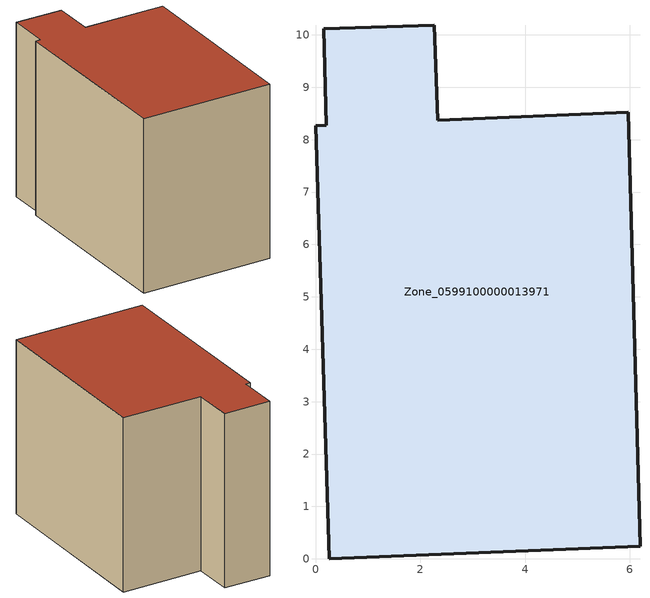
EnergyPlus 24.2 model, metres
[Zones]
Zone_0599100000013971
 floor ground (C_G): 6.19,0.24 0.26,0 0,8.27 0.2,8.27 0.15,10.12 2.27,10.18 2.33,8.37 5.97,8.52 z0
 wall outside (C_F): 2.33,8.37 2.27,10.18 0.15,10.12 0.2,8.27 0,8.27 0.26,0 6.19,0.24 5.97,8.52 2.33,8.37 z0:7.75
 roof outside (C_R): 6.19,0.24 5.97,8.52 2.33,8.37 2.27,10.18 0.15,10.12 0.2,8.27 0,8.27 0.26,0 z7.75
[BUILDING]
Pand.0599100000013971: North Axis=0; Terrain=City; Loads Convergence Tolerance Value=0.04; Temperature Convergence Tolerance Value=0.4; Solar Distribution=FullExterior; Maximum Number of Warmup Days=25; Minimum Number of Warmup Days=1
[Site:Location]
Rotterdam.The.Hague.AP_ZH_NLD Design_Conditions: Latitude=51.96; Longitude=4.45; Time Zone=1; Elevation=-4.5
[SITE:GROUNDTEMPERATURE:BUILDINGSURFACE]
18, 18, 18, 18, 18, 18, 18, 18, 18, 18, 18, 18
[MATERIAL] Thermal Absorptance=0.9; Solar Absorptance=0.7; Visible Absorptance=0.7
Name | Roughness | Thickness | Conductivity | Density | Specific Heat
G.TI.1946 | MediumSmooth | 0.15 | 1 | 540 | 1210
F.TI.1946 | Rough | 0.3 | 0.857143 | 1920 | 840
R.TI.1946 | MediumRough | 0.2 | 0.1 | 1500 | 1000
[CONSTRUCTION]
C_G: G.TI.1946
C_F: F.TI.1946
C_R: R.TI.1946
[ZONE]
Zone_0599100000013971: Type=1; Multiplier=1; Ceiling Height=Autocalculate; Volume=Autocalculate; Floor Area=autocalculate; Part of Total Floor Area=Yes
[ZONEINFILTRATION:DESIGNFLOWRATE]
Infil_Zone_0599100000013971: Zone or ZoneList or Space or SpaceList=Zone_0599100000013971; Schedule=AlwaysOn; Design Flow Rate Calculation Method=Flow/Area; Flow Rate per Floor Area=0.003; Constant Term Coefficient=1; Temperature Term Coefficient=0; Velocity Term Coefficient=0; Velocity Squared Term Coefficient=0
[HVACTEMPLATE:ZONE:IDEALLOADSAIRSYSTEM]
Zone_0599100000013971: Maximum Heating Supply Air Temperature=50; Minimum Cooling Supply Air Temperature=13; Maximum Heating Supply Air Humidity Ratio=0.0156; Minimum Cooling Supply Air Humidity Ratio=0.0077; Heating Limit=NoLimit; Cooling Limit=NoLimit; Dehumidification Control Type=ConstantSensibleHeatRatio; Cooling Sensible Heat Ratio=0.7; Dehumidification Setpoint=60; Humidification Control Type=None; Humidification Setpoint=30; Outdoor Air Method=None; Outdoor Air Flow Rate per Person=0.00944; Outdoor Air Flow Rate per Zone Floor Area=0; Outdoor Air Flow Rate per Zone=0; Demand Controlled Ventilation Type=None; Outdoor Air Economizer Type=NoEconomizer; Heat Recovery Type=None; Sensible Heat Recovery Effectiveness=0.7; Latent Heat Recovery Effectiveness=0.65
[ZONECONTROL:THERMOSTAT]
ThermostatControl_Zone_0599100000013971: Zone or ZoneList=Zone_0599100000013971; Control Type Schedule=DualSetpointControlType; Control 1=Thermostat_Zone_0599100000013971; Temperature Difference Between Cutout And Setpoint=0
[THERMOSTATSETPOINT:DUALSETPOINT]
Thermostat_Zone_0599100000013971: Heating Setpoint Temperature Schedule=HeatingSetpoint_Zone_0599100000013971; Cooling Setpoint Temperature Schedule=CoolingSetpoint_Zone_0599100000013971
[SCHEDULE:COMPACT]
HeatingSetpoint_Zone_0599100000013971: Through: 12/31, For: AllDays, Until: 24:00, 21
CoolingSetpoint_Zone_0599100000013971: Through: 12/31, For: AllDays, Until: 24:00, 24
DualSetpointControlType: Through: 12/31, For: AllDays, Until: 24:00, 4
AlwaysOn: Through: 12/31, For: AllDays, Until: 24:00, 1
